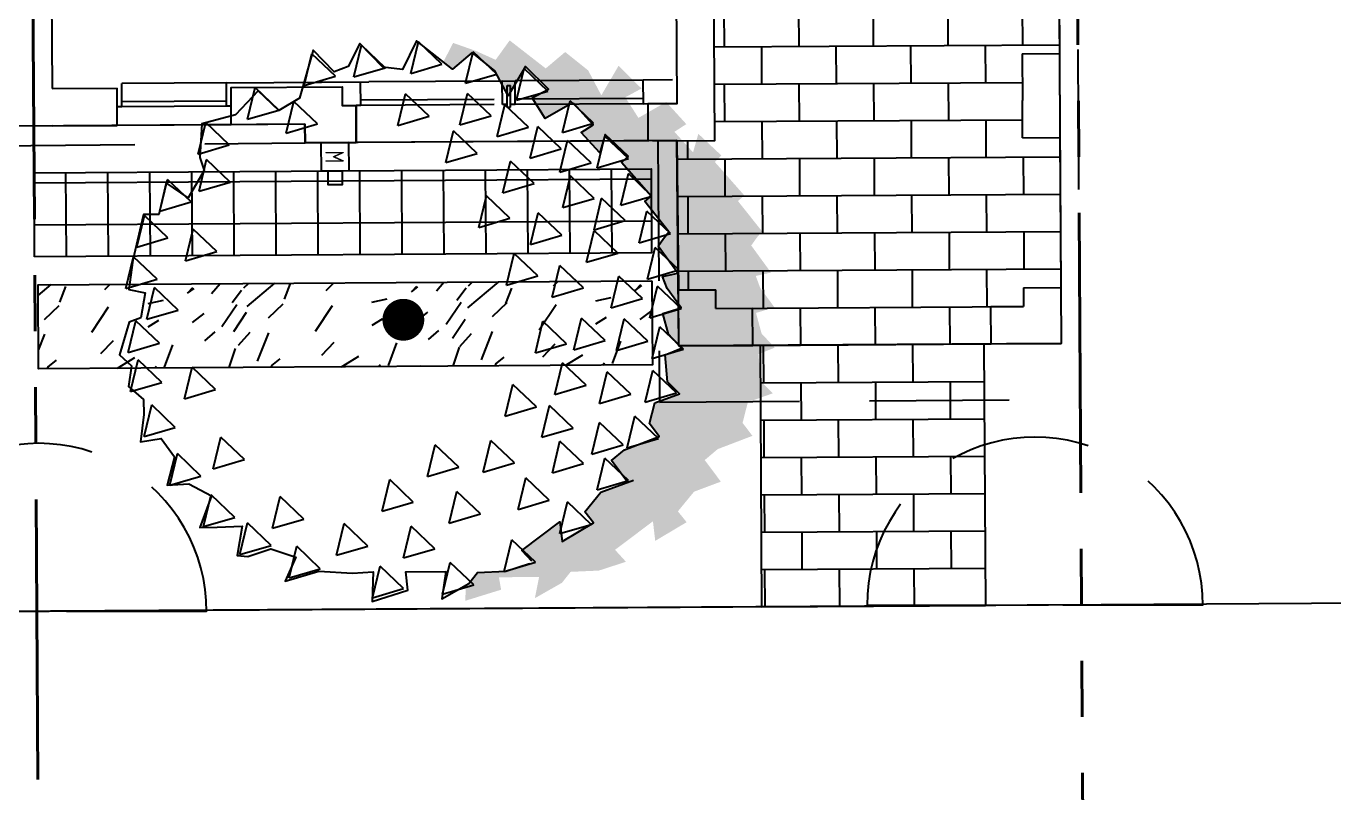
# Model space of a CAD drawing. Header units: feet. Extents: x 919634 to 928945, y 707022 to 708026.
# Drawn here: x 920542.52 to 920565.88, y 707103.99 to 707117.67 of the extents above; entities that cross this region are included whole.
import ezdxf
from ezdxf.enums import TextEntityAlignment as Align

# ---------------------------------------------------------------- set-up
doc = ezdxf.new("R2010")
doc.units = ezdxf.units.FT
doc.header["$LTSCALE"] = 20
doc.header["$MEASUREMENT"] = 0
for name, pattern in [('HIDDEN2', [0.1875, 0.125, -0.0625]), ('Site Plan$0$HIDDEN2', [0.1875, 0.125, -0.0625]), ('Site Plan$0$PHANTOM2', [1.25, 0.625, -0.125, 0.125, -0.125, 0.125, -0.125])]:
    doc.linetypes.add(name, pattern=pattern)
for name, color, linetype in [('-u-site-utility clear zone', 252, 'HIDDEN2'), ('-u-site-xref', 7, 'Continuous'), ('LP-ANNO-LABL-SHRB', 2, 'Continuous'), ('Site Plan$0$-u-site-bldg_interior', 252, 'Continuous'), ('Site Plan$0$A-SILL', 4, 'Continuous'), ('Site Plan$0$E-PLAN', 252, 'Continuous'), ('Site Plan$0$SP-BLDG-ROOF ABOVE', 4, 'Site Plan$0$HIDDEN2'), ('Site Plan$0$SP-LOT PAVERS', 254, 'Continuous'), ('x-Villa5-LP Block$0$L-002', 253, 'Continuous'), ('x-Villa5-LP Block$0$LK-TREE-013M', 253, 'Continuous'), ('x-Villa5-LP Block$0$LK-TREE-050M', 253, 'Continuous'), ('x-Villa5-LP Block$0$LK-TREE-TRNK', 253, 'Continuous'), ('x-Villa5-LP Block$0$LP-PATT-SHAR', 253, 'Continuous'), ('x-Villa5-LP Block$0$LP-SHAR-BRDR-CONT', 253, 'Continuous'), ('x-Villa5-LP Block$0$LP-TREE', 253, 'Continuous')]:
    doc.layers.add(name, color=color, linetype=linetype)
for name, color, linetype, lineweight in [('Site Plan$0$SP-LOT LINES', 252, 'Site Plan$0$PHANTOM2', 40), ('Site Plan$0$SP-SIDEWALK', 2, 'Continuous', 25), ('SP-BUILDING-FOOTPRINT', 1, 'Continuous', 25)]:
    doc.layers.add(name, color=color, linetype=linetype, lineweight=lineweight)
doc.layers.add('x-Villa5-LP Block$0$-u-site-no_plot', color=253, linetype='Continuous', plot=False)
doc.layers.add('x-Villa5-LP Block$0$LK-TREE-SHAD', color=253, linetype='Continuous', plot=False)
doc.layers.get('-u-site-xref').off()
doc.styles.add('Site Plan$0$ARCHSTYL', font='archstyl.shx', dxfattribs={"width": 0.8})

# ---------------------------------------------------------------- blocks, each defined once
blk = doc.blocks.new('Site Plan')
at = {"layer": 'Site Plan$0$SP-LOT PAVERS'}
h = blk.add_hatch(dxfattribs=at)
h.set_pattern_fill('AR-B816', color=256, scale=0.08333333333333331, angle=0.3591501261498651)
h.set_pattern_definition([(0.3591501261498002, (920467.72305513, 707106.755093022), (-0.004178874107166311, 0.6666535692964085), []), (90.35915012614986, (920467.72305513, 707106.755093022), (-0.6708324434035743, 0.6624746951892417), [0.6666666666666665, -0.6666666666666665])])
h.paths.add_polyline_path([(920559.628697705, 707111.9979845404), (920559.7580966991, 707111.9987956695), (920559.7539178256, 707112.6654492388), (920560.3399562684, 707112.6691227825), (920560.337866831, 707113.002449567), (920561.0040482247, 707113.0066254813), (920560.9872633348, 707115.6843100525), (920560.3210819414, 707115.6801341383), (920560.3116795337, 707117.1801046695), (920560.9783347057, 707117.1842835537), (920560.9601180829, 707119.9231196031), (920560.2945113544, 707119.9189471197), (920560.290332464, 707120.585600759), (920554.7904431714, 707120.5511250885), (920554.8212624687, 707115.6345389263), (920554.1430865519, 707115.6302878251), (920554.1713240878, 707112.9637949989), (920554.8379776569, 707112.9679738729), (920554.8400670938, 707112.6346470885), (920555.4951983157, 707112.6387537356), (920555.4993771899, 707111.9721001661), (920555.6287761846, 707111.9729112951), (920555.6569618727, 707107.30630094), (920559.656883393, 707107.3313741853)])
at = {"layer": 'Site Plan$0$-u-site-bldg_interior'}
for p, q in [((920542.7123557074, 707159.5595156024, 0.01051764219661232), (920542.9818930812, 707116.5603614054, 0.01051764219661232)), ((920560.3116794743, 707117.1801046692, 0.01051764219661232), (920560.9783330437, 707117.1842835433, 0.01051764219661232)), ((920560.3116794747, 707117.1801046692, 0.01051764219661232), (920560.3169030667, 707116.3467877074, 0.01051764219661232)), ((920560.9783330437, 707117.1842835433, 0.01051764219661232), (920560.9877355108, 707115.6843130124, 0.01051764219661232)), ((920546.0938183236, 707116.6632033285, 0.01051764219661232), (920544.2231160767, 707116.6514769543, 0.01051764219661232)), ((920544.2257531785, 707116.2307815691, 0.01051764219661232), (920544.2231160772, 707116.651476877, 0.01051764219661232)), ((920546.0938183236, 707116.6632033285, 0.01051764219661232), (920548.6417745592, 707116.6791750249, 0.01051764219661232)), ((920546.0964554253, 707116.2425079431, 0.01051764219661232), (920546.0938183236, 707116.6632033318, 0.01051764219661232)), ((920548.4946209319, 707116.2575406642, 0.01051764219661232), (920548.4919838302, 707116.6782360496, 0.01051764219661232)), ((920551.0243931683, 707116.6941102908, 0.01051764219661232), (920548.6417745593, 707116.679175003, 0.01051764219661232)), ((920551.0243931683, 707116.6941102908, 0.01051764219661232), (920551.2511374176, 707116.6955316226, 0.01051764219661232)), ((920551.0270302698, 707116.2734149059, 0.01051764219661232), (920551.0243931683, 707116.6941102908, 0.01051764219661232)), ((920553.5431478777, 707116.7098989396, 0.01051764219661232), (920551.2511374176, 707116.6955316226, 0.01051764219661232)), ((920551.253774519, 707116.2748362372, 0.01051764219661232), (920551.2511374176, 707116.6955316226, 0.01051764219661232)), ((920554.0644864255, 707116.7131668406, 0.01051764219661232), (920553.5431478777, 707116.7098989396, 0.01051764219661232)), ((920553.5457849794, 707116.2892035543, 0.01051764219661232), (920553.5431478777, 707116.7098989396, 0.01051764219661232)), ((920542.9818930812, 707116.5603614054, 0.01051764219661232), (920544.1403067404, 707116.5676228188, 0.01051764219661232)), ((920544.1444856138, 707115.9009693388, 0.01051764219661232), (920544.1403067404, 707116.5676228188, 0.01051764219661232)), ((920551.1082472234, 707116.6113009545, 0.01051764219661232), (920551.1683280809, 707116.6116775674, 0.01051764219661232)), ((920551.1106645062, 707116.2256731897, 0.01051764219661232), (920551.1082472234, 707116.6113009545, 0.01051764219661232)), ((920551.1707453631, 707116.226049802, 0.01051764219661232), (920551.1683280809, 707116.6116775674, 0.01051764219661232)), ((920544.2257531785, 707116.2307815691, 0.01051764219661232), (920544.1424214819, 707116.2302592098, 0.01051764219661232)), ((920546.0958751134, 707116.3350847748, 0.01051764219661232), (920544.2251728665, 707116.3233584007, 0.01051764219661232)), ((920546.0964554253, 707116.2425079431, 0.01051764219661232), (920544.2257531785, 707116.2307815691, 0.01051764219661232)), ((920546.1797871214, 707116.2430303023, 0.01051764219661232), (920546.0964554253, 707116.2425079431, 0.01051764219661232)), ((920548.4946209319, 707116.2575406642, 0.01051764219661232), (920548.4112892352, 707116.2570183047, 0.01051764219661232)), ((920548.4154429121, 707115.5943844672, 0.01051764219661232), (920548.4112892352, 707116.2570183047, 0.01051764219661232)), ((920550.8766592285, 707116.3650527842, 0.01051764219661232), (920548.4940406198, 707116.350117496, 0.01051764219661232)), ((920550.8772395402, 707116.2724759525, 0.01051764219661232), (920548.4946209319, 707116.2575406642, 0.01051764219661232)), ((920551.1103619656, 707116.273937265, 0.01051764219661232), (920551.0270302698, 707116.2734149059, 0.01051764219661232)), ((920551.1106645062, 707116.2256731897, 0.01051764219661232), (920551.1707453631, 707116.226049802, 0.01051764219661232)), ((920551.253774519, 707116.2748362372, 0.01051764219661232), (920551.1704428231, 707116.2743138779, 0.01051764219661232)), ((920553.5452046673, 707116.381780386, 0.01051764219661232), (920551.2531942072, 707116.367413069, 0.01051764219661232)), ((920553.5457849794, 707116.2892035543, 0.01051764219661232), (920551.253774519, 707116.2748362372, 0.01051764219661232)), ((920553.5457849794, 707116.2892035543, 0.01051764219661232), (920553.6291166749, 707116.2897259135, 0.01051764219661232)), ((920560.3210819412, 707115.6801341383, 0.01051764219661232), (920560.3169030667, 707116.3467877074, 0.01051764219661232)), ((920542.9860719556, 707115.893707825, 0.01051764219661232), (920542.3194183862, 707115.8895289508, 0.01051764219661232)), ((920542.9860719556, 707115.893707825, 0.01051764219661232), (920544.1444856138, 707115.9009693388, 0.01051764219661232)), ((920546.1818512531, 707115.9137404013, 0.01051764219661232), (920544.144485614, 707115.9009693296, 0.01051764219661232)), ((920560.3210819412, 707115.6801341383, 0.01051764219661232), (920560.9877355108, 707115.6843130124, 0.01051764219661232)), ((920553.6447926991, 707115.6271643025, 0.01051764219661232), (920548.4154429121, 707115.5943844672, 0.01051764219661232)), ((920554.1713240877, 707112.9637949992, 0.01051764219661232), (920554.8379776565, 707112.9679738729, 0.01051764219661232)), ((920554.1775923988, 707111.963814645, 0.01051764219661232), (920554.1713240877, 707112.9637949992, 0.01051764219661232)), ((920554.8400670935, 707112.6346470886, 0.01051764219661232), (920554.8379776565, 707112.9679738729, 0.01051764219661232)), ((920560.3378668306, 707113.002449567, 0.01051764219661232), (920561.0045204003, 707113.006628441, 0.01051764219661232)), ((920560.337866831, 707113.002449567, 0.01051764219661232), (920560.3399562682, 707112.6691227825, 0.01051764219661232)), ((920561.0045204003, 707113.006628441, 0.01051764219661232), (920561.0107887116, 707112.0066480872, 0.01051764219661232)), ((920559.7539178254, 707112.6654492391, 0.01051764219661232), (920560.3399562682, 707112.6691227825, 0.01051764219661232)), ((920559.758096699, 707111.9987956695, 0.01051764219661232), (920559.7539178251, 707112.6654492388, 0.01051764219661232)), ((920554.8400670935, 707112.6346470886, 0.01051764219661232), (920555.4951983156, 707112.6387537356, 0.01051764219661232)), ((920555.4993771897, 707111.9721001661, 0.01051764219661232), (920555.4951983156, 707112.6387537356, 0.01051764219661232)), ((920554.1775923988, 707111.963814645, 0.01051764219661232), (920555.4993771897, 707111.9721001661, 0.01051764219661232)), ((920559.758096699, 707111.9987956695, 0.01051764219661232), (920561.0107887116, 707112.0066480872, 0.01051764219661232))]:
    blk.add_line(p, q, dxfattribs=at)
at = {"layer": 'Site Plan$0$-u-site-bldg_interior', "elevation": 0.01051764219661232}
for points in [[(920554.1430865518, 707115.6302878251), (920553.6332703523, 707115.6270920758), (920553.6291166749, 707116.2897259135), (920554.1504552233, 707116.29299389), (920554.1196107286, 707121.2135997617)], [(920553.7123561533, 707115.6275878199), (920554.8212624688, 707115.6345389264), (920554.7904431712, 707120.5511250885)], [(920547.4975040972, 707115.9219874768), (920547.4995936145, 707115.588643526), (920548.4154429121, 707115.5943844672)]]:
    blk.add_lwpolyline(points, dxfattribs=at)
blk.add_lwpolyline([(920548.4154429121, 707115.5943844672), (920547.4995950018, 707115.5886435348), (920547.4975054833, 707115.921987485), (920546.1818512531, 707115.9137404013), (920546.1776723791, 707116.5803939705), (920548.1599788477, 707116.5928199145), (920548.1620935621, 707116.2554562383), (920548.4112892352, 707116.2570183047)], close=True, dxfattribs=at)
at = {"layer": 'Site Plan$0$A-SILL'}
for p, q in [((920560.9611664508, 707119.9231261748, 0.01051764219661232), (920560.9783347053, 707117.1842835537, 0.01051764219661232)), ((920560.9877355108, 707115.6843130124, 0.01051764219661232), (920561.0045204003, 707113.006628441, 0.01051764219661232)), ((920554.1430865518, 707115.6302878251, 0.01051764219661232), (920554.1713240877, 707112.9637949992, 0.01051764219661232)), ((920555.4993771897, 707111.9721001661, 0.01051764219661232), (920559.758096699, 707111.9987956695, 0.01051764219661232))]:
    blk.add_line(p, q, dxfattribs=at)
at = {"layer": 'Site Plan$0$E-PLAN'}
for p, q in [((920548.2824087164, 707115.5935505511, 0.01051764219661232), (920547.7824185394, 707115.5904163956, 0.01051764219661232)), ((920547.7824185394, 707115.5904163956, 0.01051764219661232), (920547.7855526949, 707115.0904262189, 0.01051764219661232)), ((920548.2855428717, 707115.0935603746, 0.01051764219661232), (920548.2824087164, 707115.5935505511, 0.01051764219661232)), ((920547.7855526949, 707115.0904262189, 0.01051764219661232), (920548.2855428717, 707115.0935603746, 0.01051764219661232))]:
    blk.add_line(p, q, dxfattribs=at)
at = {"layer": 'Site Plan$0$E-PLAN', "elevation": 0.01051764219661232}
blk.add_lwpolyline([(920548.1605453277, 707115.0927768357), (920548.1621124055, 707114.8427817469), (920547.912117317, 707114.8412146689), (920547.9105502393, 707115.0912097578)], dxfattribs=at)
at = {"layer": 'Site Plan$0$SP-BLDG-ROOF ABOVE'}
for p, q in [((920561.3503847632, 707111.0087571762, 0.01051764219661232), (920561.294492529, 707119.9252156073, 0.01051764219661232)), ((920541.9593665246, 707115.5356842619, 0.01051764219661232), (920547.4995950018, 707115.5886435348, 0.01051764219661232)), ((920553.8031551124, 707115.6281686326, 0.01051764219661232), (920553.8324069956, 707110.9616312265, 0.01051764219661232)), ((920553.8324069956, 707110.9616312265, 0.01051764219661232), (920561.3503847632, 707111.0087571762, 0.01051764219661232))]:
    blk.add_line(p, q, dxfattribs=at)
at = {"layer": 'Site Plan$0$SP-LOT LINES', "ltscale": 0.4}
for p, q in [((920560.9533894068, 707174.3408175596, 0.01051764219660962), (920561.5175374111, 707084.3425857045, 0.01051764219660962)), ((920542.8512336086, 707084.2255772054, 0.01051827770671735), (920542.2870856039, 707174.2238090605, 0.01051827770671735))]:
    blk.add_line(p, q, dxfattribs=at)
at = {"layer": 'Site Plan$0$SP-SIDEWALK'}
for p, q in [((920555.6287734235, 707111.9733684117, 0.01051764219661232), (920555.6569309756, 707107.3114164335, 0.01051764219661232)), ((920559.6287004657, 707111.9975274239, 0.01051764219661232), (920559.6568580174, 707107.3355754464, 0.01051764219661232)), ((920589.1757306372, 707107.5138383865), (920245.0427464002, 707105.3566633796)), ((920561.3733693515, 707107.3421338649, 0.01051764219661232), (920466.0419049544, 707106.7445548424, 0.01051764219661232))]:
    blk.add_line(p, q, dxfattribs=at)
at = {"layer": 'Site Plan$0$E-PLAN', "style": 'Site Plan$0$ARCHSTYL', "width": 0.8}
blk.add_text('M', height=0.3333333333333331, rotation=270.3591500469424, dxfattribs=at).set_placement((920548.0272937879, 707115.3409516864, 0.01051764219661232), align=Align.MIDDLE)
blk = doc.blocks.new('x-Villa5-LP Block$0$TREE-EVGR-001')
at = {"layer": 'x-Villa5-LP Block$0$LK-TREE-SHAD'}
blk.add_hatch(color=256, dxfattribs=at).paths.add_polyline_path([(0.1089706438699523, -0.4757895270687129), (0.1079324849648344, -0.5039278319806328), (0.1722425849569049, -0.4844509835266706), (0.1683450062939187, -0.4621619195394686), (0.2404502679496829, -0.4621619195394686), (0.2326551019482395, -0.5000324628521611), (0.2813748786129224, -0.4727648733296661), (0.29696520194031, -0.4532880220641289), (0.3476337679364576, -0.4513403360940913), (0.396264019304823, -0.4358758569983934), (0.3768656295975177, -0.4143343223446152), (0.4450733125903241, -0.3636945124281112), (0.4489708955910316, -0.3987528430191389), (0.5054858295816587, -0.3656421955865525), (0.4898955019165214, -0.3461653471325974), (0.5191273679153312, -0.3111070165415697), (0.5672549638759108, -0.2934702439136743), (0.5386152742434547, -0.2546241515265422), (0.5620007679100354, -0.2351473002610049), (0.624362074232863, -0.2117750798669817), (0.6068229572362327, -0.1884028594729728), (0.6165669125691693, -0.1513968457234967), (0.6613891018953666, -0.1358153635864312), (0.6399524018980287, -0.1143908291624314), (0.6360548188972928, -0.06569870240437581), (0.6652866848961025, -0.0540125922073571), (0.6419011912295218, -0.02869268865489971), (0.6321572402343065, 0.008313327906165568), (0.6652866848961025, 0.01805175213314669), (0.6399524018980287, 0.05311008272417439), (0.6321572402343065, 0.07453461714816001), (0.6594403125638735, 0.08037767224666226), (0.624362074232863, 0.1290697990047249), (0.6341060295657996, 0.1427035923601849), (0.6438499848987362, 0.1543897025571965), (0.600976584904032, 0.2089248844137614), (0.6126693295684618, 0.2186633086407426), (0.5600519742407926, 0.2790415455958168), (0.5717447189052223, 0.2907276557928284), (0.5308201125797325, 0.329681355512335), (0.5210761572468243, 0.2965707108913307), (0.4879467125850283, 0.3335767246408068), (0.5093834125823946, 0.3472105208078489), (0.4734964548200651, 0.3870622876876126), (0.4236366125929578, 0.3588966310048534), (0.4002511232641268, 0.3959026447543295), (0.4294829849251585, 0.4114841268913949), (0.3885583742619474, 0.4523855097693499), (0.3573777232693942, 0.3997980166943904), (0.3339922296028135, 0.4445947715123992), (0.2930676232773237, 0.4777054161333965), (0.2579893849463133, 0.448490140640871), (0.1936792849542428, 0.4991299505573892), (0.1683450062939187, 0.4644221308886216), (0.1332667679629083, 0.4805573219530999), (0.09234215729966877, 0.4952345814289103), (0.07460491585158024, 0.4613917906249796), (0.0909893849463117, 0.448490140640871), (0.1260676232773221, 0.4777054161333965), (0.1669922296028119, 0.4445947715123992), (0.1903777232693926, 0.3997980166943904), (0.2215583742619458, 0.4523855097693499), (0.2624829849251853, 0.4114841268913949), (0.2332511232641252, 0.3959026447543295), (0.2566366125929562, 0.3588966310048534), (0.3064964548200635, 0.3870622876876126), (0.342383412582393, 0.3472105208078489), (0.3209467125850267, 0.3335767246408068), (0.3540761572468227, 0.2965707108913307), (0.3638201125797593, 0.329681355512335), (0.4047447189052207, 0.2907276557928284), (0.3930519742408194, 0.2790415455958168), (0.4456693295684602, 0.2186633086407426), (0.4339765849040305, 0.2089248844137614), (0.4768499848987346, 0.1543897025571965), (0.4671060295657981, 0.1427035923601849), (0.4573620742328615, 0.1290697990047249), (0.4924403125638719, 0.08037767224666226), (0.4651572402343049, 0.07453461714816001), (0.4729524018980271, 0.05311008272417439), (0.498286684896101, 0.01805175213314669), (0.4651572402343049, 0.008313327906165568), (0.4749011912295202, -0.02869268865489971), (0.498286684896101, -0.0540125922073571), (0.4690548188972912, -0.06569870240437581), (0.4729524018980271, -0.1143908291624314), (0.494389101895365, -0.1358153635864312), (0.4495669125691677, -0.1513968457234967), (0.4398229572362311, -0.1884028594729728), (0.4573620742328615, -0.2117750798669817), (0.3950007679100338, -0.2351473002610049), (0.3716152742434531, -0.2546241515265422), (0.4002549638759092, -0.2934702439136743), (0.3521273679153296, -0.3111070165415697), (0.3228955019165198, -0.3461653471325974), (0.3384858295816571, -0.3656421955865525), (0.2819708955910301, -0.3987528430191389), (0.2780733125903225, -0.3636945124281112), (0.2098656295975161, -0.4143343223446152), (0.2292640193048214, -0.4358758569983934), (0.1806337679364844, -0.4513403360940913), (0.1299652019403084, -0.4532880220641289), (0.1143748786128924, -0.4727648733296661)])
at = {"layer": 'x-Villa5-LP Block$0$LK-TREE-013M'}
for p, q in [((0.01608767338453276, 0.4409001615718182), (0.03011885881846865, 0.4975208610826485)), ((0.07213823025793431, 0.4570591482962385), (0.03011885881846865, 0.4975208610826485)), ((-0.1749471218505789, 0.4208986820327283), (-0.160915936416643, 0.4775193815435586)), ((-0.1188965649771774, 0.4370576687571415), (-0.160915936416643, 0.4775193815435586)), ((-0.08579755074086393, 0.4354452148689205), (-0.07176636530692804, 0.4920659143797508)), ((-0.02974699386746238, 0.4516042015933337), (-0.07176636530692804, 0.4920659143797508)), ((0.1143341395054449, 0.4227169976003609), (0.1283653249393808, 0.4793376971111911)), ((0.1703846963788465, 0.4388759843247811), (0.1283653249393808, 0.4793376971111911)), ((-0.08579755074086393, 0.4354452148689205), (-0.02974699386746238, 0.4516042015933337)), ((0.01608767338453276, 0.4409001615718182), (0.07213823025793431, 0.4570591482962385)), ((0.205303089617388, 0.3918056246554613), (0.2193342750513523, 0.4484263241662916)), ((0.2613536464907895, 0.4079646113798816), (0.2193342750513523, 0.4484263241662916)), ((-0.1749471218505789, 0.4208986820327283), (-0.1188965649771774, 0.4370576687571415)), ((0.1143341395054449, 0.4227169976003609), (0.1703846963788465, 0.4388759843247811)), ((-0.2768323459759756, 0.3608942434154443), (-0.2628011605420113, 0.4175149429262746)), ((-0.2207817891025741, 0.3770532301398575), (-0.2628011605420113, 0.4175149429262746)), ((-0.007564253644574137, 0.3481660261468846), (0.006466931789361752, 0.4047867256577149)), ((0.04848630322882741, 0.3643250128713049), (0.006466931789361752, 0.4047867256577149)), ((0.1034178654920197, 0.3481660261468846), (0.1174490509259556, 0.4047867256577149)), ((0.1594684223653928, 0.3643250128713049), (0.1174490509259556, 0.4047867256577149)), ((0.205303089617388, 0.3918056246554613), (0.2613536464907895, 0.4079646113798816)), ((-0.2768323459759756, 0.3608942434154443), (-0.2207817891025741, 0.3770532301398575)), ((-0.207695943890883, 0.3354378171734425), (-0.1936647584569471, 0.3920585166842798)), ((-0.1516453870174814, 0.3515968038978627), (-0.1936647584569471, 0.3920585166842798)), ((0.1701956033239185, 0.3271660389251565), (0.1842267887578544, 0.3837867384359868)), ((0.22624616019732, 0.3433250256495768), (0.1842267887578544, 0.3837867384359868)), ((0.2871751447181623, 0.3336195016058099), (0.3012063301520982, 0.3902402011166473)), ((0.3432257015915638, 0.3497784883302302), (0.3012063301520982, 0.3902402011166473)), ((-0.3659819170856906, 0.2990714892305277), (-0.3519507316517547, 0.355692188741358)), ((-0.3099313602122891, 0.3152304759549409), (-0.3519507316517547, 0.355692188741358)), ((-0.207695943890883, 0.3354378171734425), (-0.1516453870174814, 0.3515968038978627)), ((-0.007564253644574137, 0.3481660261468846), (0.04848630322882741, 0.3643250128713049)), ((0.1034178654920197, 0.3481660261468846), (0.1594684223653928, 0.3643250128713049)), ((0.07794655946065632, 0.2808883252590633), (0.0919777448945922, 0.3375090247699006)), ((0.1339971163340579, 0.2970473119834764), (0.0919777448945922, 0.3375090247699006)), ((0.1701956033239185, 0.3271660389251565), (0.22624616019732, 0.3433250256495768)), ((0.2289550166464949, 0.2881615875296006), (0.2429862020804592, 0.3447822870404309)), ((0.2850055735198964, 0.3043205742540209), (0.2429862020804592, 0.3447822870404309)), ((0.2871751447181623, 0.3336195016058099), (0.3432257015915638, 0.3497784883302302)), ((-0.3659819170856906, 0.2990714892305277), (-0.3099313602122891, 0.3152304759549409)), ((0.2823669751465161, 0.262489606945266), (0.2963981605804804, 0.3191103064560963)), ((0.3384175320199176, 0.2786485936696792), (0.2963981605804804, 0.3191103064560963)), ((0.3490340307942859, 0.2699784235581433), (0.3630652162282217, 0.3265991230689735)), ((0.4050845876676874, 0.2861374102825565), (0.3630652162282217, 0.3265991230689735)), ((-0.3647756345556559, 0.2323072228889984), (-0.35074444912172, 0.2889279223998358)), ((-0.3087250776822543, 0.2484662096134116), (-0.35074444912172, 0.2889279223998358)), ((0.07794655946065632, 0.2808883252590633), (0.1339971163340579, 0.2970473119834764)), ((0.179831783586053, 0.2263388333446841), (0.1938629690199889, 0.2829595328555143)), ((0.2358823404594546, 0.2424978200691044), (0.1938629690199889, 0.2829595328555143)), ((0.2289550166464949, 0.2881615875296006), (0.2850055735198964, 0.3043205742540209)), ((0.3490340307942859, 0.2699784235581433), (0.4050845876676874, 0.2861374102825565)), ((0.2823669751465161, 0.262489606945266), (0.3384175320199176, 0.2786485936696792)), ((0.3908797478457871, 0.2027007226703148), (0.4049109332797229, 0.2593214221811593)), ((0.4469303047191886, 0.2188597093947351), (0.4049109332797229, 0.2593214221811593)), ((-0.4351183191707548, 0.1972457676722996), (-0.4210871337368189, 0.2538664671831299)), ((-0.3790677622973817, 0.2134047543967128), (-0.4210871337368189, 0.2538664671831299)), ((-0.3647756345556559, 0.2323072228889984), (-0.3087250776822543, 0.2484662096134116)), ((0.179831783586053, 0.2263388333446841), (0.2358823404594546, 0.2424978200691044)), ((0.2871751447181623, 0.1990640832399322), (0.3012063301520982, 0.2556847827507625)), ((0.3432257015915638, 0.2152230699643525), (0.3012063301520982, 0.2556847827507625)), ((-0.4351183191707548, 0.1972457676722996), (-0.3790677622973817, 0.2134047543967128)), ((0.1361666875323237, 0.1645160791597675), (0.1501978729662596, 0.2211367786705978)), ((0.1922172444057253, 0.1806750658841807), (0.1501978729662596, 0.2211367786705978)), ((0.2871751447181623, 0.1990640832399322), (0.3432257015915638, 0.2152230699643525)), ((0.3427669659111814, 0.1590072464141628), (0.3567981513451173, 0.2156279459250001)), ((0.3988175227845829, 0.175166233138583), (0.3567981513451173, 0.2156279459250001)), ((0.3908797478457871, 0.2027007226703148), (0.4469303047191886, 0.2188597093947351)), ((-0.4769470063782535, 0.133136656281394), (-0.4629158209443176, 0.1897573557922243)), ((-0.4208964495048519, 0.1492956430058143), (-0.4629158209443176, 0.1897573557922243)), ((0.2289550166464949, 0.1336046979197505), (0.2429862020804592, 0.1902253974305808)), ((0.2850055735198964, 0.1497636846441637), (0.2429862020804592, 0.1902253974305808)), ((0.4236285698860911, 0.1354230134873831), (0.437659755320027, 0.1920437129982133)), ((0.4796791267594926, 0.1515820002117962), (0.437659755320027, 0.1920437129982133)), ((-0.3896338441147975, 0.1081482716777487), (-0.3756026586808616, 0.1647689711885789)), ((-0.333583287241396, 0.1243072584021689), (-0.3756026586808616, 0.1647689711885789)), ((0.1361666875323237, 0.1645160791597675), (0.1922172444057253, 0.1806750658841807)), ((0.3427669659111814, 0.1590072464141628), (0.3988175227845829, 0.175166233138583)), ((-0.4769470063782535, 0.133136656281394), (-0.4208964495048519, 0.1492956430058143)), ((0.2289550166464949, 0.1336046979197505), (0.2850055735198964, 0.1497636846441637)), ((0.3290208617696635, 0.1008750011120867), (0.3430520472035994, 0.1574957006229312)), ((0.385071418643065, 0.117033987836507), (0.3430520472035994, 0.1574957006229312)), ((0.4236285698860911, 0.1354230134873831), (0.4796791267594926, 0.1515820002117962)), ((-0.3896338441147975, 0.1081482716777487), (-0.333583287241396, 0.1243072584021689)), ((0.1852899205927656, 0.06087204203390684), (0.1993211060267015, 0.1174927415447371)), ((0.2413404774661672, 0.07703102875832002), (0.1993211060267015, 0.1174927415447371)), ((0.4381836019040009, 0.06996362816719426), (0.4522147873379367, 0.1265843276780316)), ((0.4942341587774024, 0.08612261489160744), (0.4522147873379367, 0.1265843276780316)), ((-0.4969772052469068, 0.05905372646627427), (-0.4829460198129709, 0.1156744259771045)), ((-0.4409266483735053, 0.07521271319068745), (-0.4829460198129709, 0.1156744259771045)), ((0.2671619756935399, 0.03905224692717013), (0.2811931611274758, 0.0956729464380146)), ((0.3232125325669415, 0.05521123365159042), (0.2811931611274758, 0.0956729464380146)), ((0.3290208617696635, 0.1008750011120867), (0.385071418643065, 0.117033987836507)), ((-0.4969772052469068, 0.05905372646627427), (-0.4409266483735053, 0.07521271319068745)), ((0.1852899205927656, 0.06087204203390684), (0.2413404774661672, 0.07703102875832002)), ((0.3726859578233928, 0.0190507673880802), (0.3867171432573286, 0.07567146689891047)), ((0.4287365146967943, 0.03520975411250049), (0.3867171432573286, 0.07567146689891047)), ((0.4381836019040009, 0.06996362816719426), (0.4942341587774024, 0.08612261489160744)), ((-0.4596898562604395, 0.003783748969567569), (-0.4456586708265036, 0.06040444848039783)), ((-0.4036392993870379, 0.01994273569398075), (-0.4456586708265036, 0.06040444848039783)), ((0.2671619756935399, 0.03905224692717013), (0.3232125325669415, 0.05521123365159042)), ((0.4418223599084854, 0.0008676034166228419), (0.4558535453424213, 0.05748830292745311)), ((0.4978729167818869, 0.01702659014103602), (0.4558535453424213, 0.05748830292745311)), ((0.3726859578233928, 0.0190507673880802), (0.4287365146967943, 0.03520975411250049)), ((-0.4933384472424223, -0.05550020406539602), (-0.4793072618084864, 0.001120495445434244)), ((-0.4372878903690207, -0.03934121734097573), (-0.4793072618084864, 0.001120495445434244)), ((-0.4596898562604395, 0.003783748969567569), (-0.4036392993870379, 0.01994273569398075)), ((0.3053689347405566, -0.05550020406539602), (0.3194001201744925, 0.001120495445434244)), ((0.3614194916139581, -0.03934121734097573), (0.3194001201744925, 0.001120495445434244)), ((0.4418223599084854, 0.0008676034166228419), (0.4978729167818869, 0.01702659014103602)), ((0.236232532655464, -0.06095515076829372), (0.2502637180893998, -0.004334451257463456)), ((0.2922830895288655, -0.04479616404388054), (0.2502637180893998, -0.004334451257463456)), ((0.3817828528345899, -0.05731851963302859), (0.3958140382685258, -0.0006978201221983227)), ((0.4378334097079914, -0.0411595329086083), (0.3958140382685258, -0.0006978201221983227)), ((0.4454611179129699, -0.07186505246922081), (0.4594923033469058, -0.01524435295839055)), ((0.5015116747863715, -0.05570606574480053), (0.4594923033469058, -0.01524435295839055)), ((-0.4933384472424223, -0.05550020406539602), (-0.4372878903690207, -0.03934121734097573)), ((0.236232532655464, -0.06095515076829372), (0.2922830895288655, -0.04479616404388054)), ((0.3053689347405566, -0.05550020406539602), (0.3614194916139581, -0.03934121734097573)), ((0.3817828528345899, -0.05731851963302859), (0.4378334097079914, -0.0411595329086083)), ((-0.4898898862905128, -0.1255692016943044), (-0.4758587008565769, -0.06894850218347415)), ((-0.4338393294171112, -0.1094102149698841), (-0.4758587008565769, -0.06894850218347415)), ((0.4454611179129699, -0.07186505246922081), (0.5015116747863715, -0.05570606574480053)), ((-0.3932726021192536, -0.1391427616521668), (-0.3792414166853462, -0.0825220621413294)), ((-0.3372220452458805, -0.1229837749277465), (-0.3792414166853462, -0.0825220621413294)), ((0.2708007336979961, -0.1355061222217699), (0.2848319191319604, -0.07888542271093968)), ((0.3268512905713976, -0.1193471354973568), (0.2848319191319604, -0.07888542271093968)), ((0.4327254648972882, -0.1500526550579622), (0.4467566503312241, -0.0934319555471319)), ((0.4887760217706898, -0.133893668333549), (0.4467566503312241, -0.0934319555471319)), ((-0.4898898862905128, -0.1255692016943044), (-0.4338393294171112, -0.1094102149698841)), ((0.1816511625882811, -0.1736907657323314), (0.1956823480222454, -0.1170700662214941)), ((0.2377017194616826, -0.1575317790079112), (0.1956823480222454, -0.1170700662214941)), ((0.3508534097965423, -0.1518709706255947), (0.3648845952304782, -0.09525027111476447)), ((0.4069039666699155, -0.1357119839011816), (0.3648845952304782, -0.09525027111476447)), ((-0.3932726021192536, -0.1391427616521668), (-0.3372220452458805, -0.1229837749277465)), ((0.2708007336979961, -0.1355061222217699), (0.3268512905713976, -0.1193471354973568)), ((0.3508534097965423, -0.1518709706255947), (0.4069039666699155, -0.1357119839011816)), ((0.4327254648972882, -0.1500526550579622), (0.4887760217706898, -0.133893668333549)), ((-0.4660477622088308, -0.206420462539981), (-0.4520165767748949, -0.1497997630291508)), ((-0.4099972053354293, -0.1902614758155607), (-0.4520165767748949, -0.1497997630291508)), ((0.1816511625882811, -0.1736907657323314), (0.2377017194616826, -0.1575317790079112)), ((0.2471488066688892, -0.2118754092428787), (0.2611799921028251, -0.1552547097320485)), ((0.3031993635422907, -0.1957164225184655), (0.2611799921028251, -0.1552547097320485)), ((0.3362983777786042, -0.2427867904829029), (0.3503295632125685, -0.1861660909720655)), ((0.3923489346520057, -0.2266278037584897), (0.3503295632125685, -0.1861660909720655)), ((0.3999766428569842, -0.2318768970771004), (0.4140078282909201, -0.1752561975662701)), ((0.4560271997303857, -0.2157179103526801), (0.4140078282909201, -0.1752561975662701)), ((-0.4660477622088308, -0.206420462539981), (-0.4099972053354293, -0.1902614758155607)), ((-0.3423299900565837, -0.2646065855896325), (-0.3282988046226194, -0.2079858860788022)), ((-0.2862794331831822, -0.2484475988652122), (-0.3282988046226194, -0.2079858860788022)), ((0.2471488066688892, -0.2118754092428787), (0.3031993635422907, -0.1957164225184655)), ((0.04155897941589615, -0.2809714339934573), (0.05559016484980361, -0.224350734482627)), ((0.09760953628926927, -0.264812447269037), (0.05559016484980361, -0.224350734482627)), ((0.1416248245390364, -0.273698171722927), (0.1556560099729722, -0.2170774722120825)), ((0.1976753814124379, -0.2575391849985067), (0.1556560099729722, -0.2170774722120825)), ((0.2653425966912835, -0.2755164872905596), (0.2793737821252193, -0.2188957877797222)), ((0.321393153564685, -0.2593575005661393), (0.2793737821252193, -0.2188957877797222)), ((0.3362983777786042, -0.2427867904829029), (0.3923489346520057, -0.2266278037584897)), ((0.3999766428569842, -0.2318768970771004), (0.4560271997303857, -0.2157179103526801)), ((-0.4205632871528451, -0.2936996512620169), (-0.4065321017189092, -0.2370789517511867)), ((-0.364512730279472, -0.2775406645375966), (-0.4065321017189092, -0.2370789517511867)), ((-0.3423299900565837, -0.2646065855896325), (-0.2862794331831822, -0.2484475988652122)), ((0.1416248245390364, -0.273698171722927), (0.1976753814124379, -0.2575391849985067)), ((0.3453952727898013, -0.3064278685305766), (0.3594264582237372, -0.2498071690197463)), ((0.4014458296632029, -0.2902688818061563), (0.3594264582237372, -0.2498071690197463)), ((-0.4205632871528451, -0.2936996512620169), (-0.364512730279472, -0.2775406645375966)), ((0.04155897941589615, -0.2809714339934573), (0.09760953628926927, -0.264812447269037)), ((0.2653425966912835, -0.2755164872905596), (0.321393153564685, -0.2593575005661393)), ((-0.04031307568487819, -0.3427941881783738), (-0.0262818902509423, -0.2861734886675436)), ((0.01573748118852336, -0.3266352014539535), (-0.0262818902509423, -0.2861734886675436)), ((0.2034837106151599, -0.3409758726107412), (0.2175148960490958, -0.284355173099911)), ((0.2595342674885615, -0.324816885886321), (0.2175148960490958, -0.284355173099911)), ((0.3453952727898013, -0.3064278685305766), (0.4014458296632029, -0.2902688818061563)), ((-0.360523780078978, -0.3682506227154931), (-0.3464925946450137, -0.3116299232046629)), ((-0.3044732232055765, -0.3520916359910728), (-0.3464925946450137, -0.3116299232046629)), ((-0.2368060079267025, -0.3718872538507583), (-0.2227748224927666, -0.315266554339928)), ((-0.1807554510533009, -0.3557282671263451), (-0.2227748224927666, -0.315266554339928)), ((-0.04031307568487819, -0.3427941881783738), (0.01573748118852336, -0.3266352014539535)), ((0.0797659384629128, -0.364613991580228), (0.09379712389684869, -0.3079932920693906)), ((0.1358164953362859, -0.3484550048558077), (0.09379712389684869, -0.3079932920693906)), ((0.2034837106151599, -0.3409758726107412), (0.2595342674885615, -0.324816885886321)), ((0.2780782497069652, -0.3846154711193179), (0.292109435140901, -0.3279947716084877)), ((0.3341288065803667, -0.3684564843948976), (0.292109435140901, -0.3279947716084877)), ((0.0797659384629128, -0.364613991580228), (0.1358164953362859, -0.3484550048558077)), ((-0.360523780078978, -0.3682506227154931), (-0.3044732232055765, -0.3520916359910728)), ((-0.2957471033798527, -0.4187691509456783), (-0.2817159179459168, -0.3621484514348481)), ((-0.2396965465064511, -0.4026101642212581), (-0.2817159179459168, -0.3621484514348481)), ((-0.2368060079267025, -0.3718872538507583), (-0.1807554510533009, -0.3557282671263451)), ((-0.1221851307856525, -0.4209817990622398), (-0.1081539453516882, -0.3643610995514024)), ((-0.06613457391225097, -0.4048228123378266), (-0.1081539453516882, -0.3643610995514024)), ((-0.002106116637861533, -0.4264367457651446), (0.01192506879607436, -0.3698160462543072)), ((0.05394444023554001, -0.4102777590407243), (0.01192506879607436, -0.3698160462543072)), ((0.2780782497069652, -0.3846154711193179), (0.3341288065803667, -0.3684564843948976)), ((0.1780124045838249, -0.4518931720071393), (0.1920435900177608, -0.3952724724963019)), ((0.2340629614571981, -0.4357341852827261), (0.1920435900177608, -0.3952724724963019)), ((-0.2957471033798527, -0.4187691509456783), (-0.2396965465064511, -0.4026101642212581)), ((-0.207695943890883, -0.4609847581404267), (-0.1936647584569471, -0.4043640586295965)), ((-0.1516453870174814, -0.4448257714160135), (-0.1936647584569471, -0.4043640586295965)), ((-0.1221851307856525, -0.4209817990622398), (-0.06613457391225097, -0.4048228123378266)), ((-0.002106116637861533, -0.4264367457651446), (0.05394444023554001, -0.4102777590407243)), ((-0.207695943890883, -0.4609847581404267), (-0.1516453870174814, -0.4448257714160135)), ((-0.05850686570727248, -0.4973510860833557), (-0.04447568027333659, -0.4407303865725112)), ((-0.002456308833870935, -0.4811920993589354), (-0.04447568027333659, -0.4407303865725112)), ((0.06703028544723111, -0.4918961310853263), (0.081061470881167, -0.435275431574496)), ((0.1230808423206327, -0.475737144360906), (0.081061470881167, -0.435275431574496)), ((0.1780124045838249, -0.4518931720071393), (0.2340629614571981, -0.4357341852827261)), ((-0.05850686570727248, -0.4973510860833557), (-0.002456308833870935, -0.4811920993589354)), ((0.06703028544723111, -0.4918961310853263), (0.1230808423206327, -0.475737144360906))]:
    blk.add_line(p, q, dxfattribs=at)
at = {"layer": 'x-Villa5-LP Block$0$LK-TREE-050M'}
for points in [[(0.3014588019191535, 0.384216534557325), (0.2566366125929562, 0.3588966310048534), (0.2332511232641252, 0.3959026447543295), (0.2624829849251853, 0.4114841268913949), (0.2215583742619458, 0.4523855097693499), (0.1903777232693926, 0.3997980166943904), (0.1669922296028119, 0.4445947715123992), (0.1260676232773221, 0.4777054161333965), (0.0909893849463117, 0.448490140640871), (0.02667928495424121, 0.4991299505573892), (0.001345006293917095, 0.448490140640871), (-0.03373323203709333, 0.4523855097693499), (-0.0746578427003044, 0.4952345814289103), (-0.0960945426976707, 0.4543331957393804), (-0.1214288213580232, 0.4445947715123992), (-0.1584558490205268, 0.4835484712318987), (-0.1837901320186006, 0.3978503307243599), (-0.2208171596811042, 0.3764257963003672), (-0.2578441873435793, 0.4114841268913949), (-0.2987687936690691, 0.3686350552318345), (-0.359181310660432, 0.3530535759063511), (-0.3630788936611395, 0.2926753389512768), (-0.3552837319974458, 0.2693031185572607), (-0.3845155936585058, 0.220610994610773), (-0.4234914106525025, 0.247878584133268), (-0.4371329489861466, 0.1913957191182476), (-0.4644160213157136, 0.1913957191182476), (-0.4839039319815868, 0.1095929477391877), (-0.4916990936452805, 0.05700545185264616), (-0.4624672319842205, 0.05116239675413681), (-0.4702623936479426, 0.006365641936127986), (-0.4916990936452805, -0.001425099132404739), (-0.5092382106419393, -0.05985564730586646), (-0.487801510644573, -0.07933249857140368), (-0.4936478829767736, -0.116338515132469), (-0.4663648106472067, -0.1397107355264779), (-0.4663648106472067, -0.1669783250489729), (-0.4722111829794073, -0.2156704489954677), (-0.4351841596546535, -0.2098273938969584), (-0.4117986659880728, -0.2429380413295377), (-0.4254402043217169, -0.2935778512460558), (-0.3864643873277203, -0.2916301652760183), (-0.3455397766645092, -0.313054699700011), (-0.3669764766618755, -0.3695375675266064), (-0.3357958213315726, -0.3695375675266064), (-0.2909736320053753, -0.367589881556583), (-0.3007175873383119, -0.4201773774431246), (-0.2812296766724387, -0.422125060601573), (-0.2403050660092276, -0.4084912672461201), (-0.1954828766830303, -0.4240727465715963), (-0.2149707873488751, -0.4669218182311567), (-0.1545582660197908, -0.4493926529356429), (-0.0941457490284563, -0.4532880220641289), (-0.05711872136595275, -0.4513403360940913), (-0.05906751503516716, -0.5039278319806328), (0.005242584956903329, -0.4844509835266706), (0.001345006293917095, -0.4513403360940913), (0.07345026794968135, -0.4513403360940913), (0.06565510194823787, -0.5000324628521611), (0.1143748786128924, -0.4727648733296661), (0.1299652019403084, -0.4532880220641289), (0.1806337679364844, -0.4513403360940913), (0.2235071679311886, -0.4377065427386384)], [(0.39889834657302, -0.2916301652760183), (0.3716152742434531, -0.2546241515265422), (0.3950007679100338, -0.2351473002610049), (0.4573620742328615, -0.2117750798669817), (0.4398229572362311, -0.1884028594729728), (0.4495669125691677, -0.1513968457234967), (0.494389101895365, -0.1358153635864312), (0.4729524018980271, -0.1143908291624314), (0.4690548188972912, -0.06569870240437581), (0.498286684896101, -0.0540125922073571), (0.4749011912295202, -0.02869268865489971), (0.4651572402343049, 0.008313327906165568), (0.498286684896101, 0.01805175213314669), (0.4729524018980271, 0.05311008272417439), (0.4651572402343049, 0.07453461714816001), (0.4924403125638719, 0.08037767224666226), (0.4573620742328615, 0.1290697990047249), (0.4671060295657981, 0.1427035923601849), (0.4768499848987346, 0.1543897025571965), (0.4339765849040305, 0.2089248844137614), (0.4456693295684602, 0.2186633086407426), (0.3930519742408194, 0.2790415455958168), (0.4047447189052207, 0.2907276557928284), (0.3638201125797593, 0.329681355512335), (0.3540761572468227, 0.2965707108913307), (0.3209467125850267, 0.3335767246408068), (0.342383412582393, 0.3472105208078489), (0.3073051742513826, 0.3861642205273483)], [(0.2274047465941749, -0.4338111707985775), (0.2098656295975161, -0.4143343223446152), (0.2780733125903225, -0.3636945124281112), (0.2819708955910301, -0.3987528430191389), (0.3384858295816571, -0.3656421955865525), (0.3228955019165198, -0.3461653471325974), (0.3521273679153296, -0.3111070165415697), (0.410591095575171, -0.2896824793059949)]]:
    blk.add_lwpolyline(points, dxfattribs=at)
at = {"layer": 'x-Villa5-LP Block$0$LK-TREE-TRNK', "const_width": 0.03749999999999999}
blk.add_lwpolyline([(-0.007023873626593513, -0.01738469727311553, 1), (0.007023873626508248, 0.01738469727314396, 1)], format="xyb", close=True, dxfattribs=at)
blk = doc.blocks.new('x-Villa5-LP Block', base_point=(60.56777102686465, 154.948772139498, 6.35512269888012e-07))
at = {"layer": 'x-Villa5-LP Block$0$LP-PATT-SHAR'}
h = blk.add_hatch(dxfattribs=at)
h.set_pattern_fill('ANSI37', color=256, scale=6, angle=45)
h.set_pattern_definition([(90, (136.564427736546, 160.7837142320308), (-0.7500000000000001, 0), []), (180, (136.564427736546, 160.7837142320308), (-5.551115123125783e-17, -0.75), [])])
h.paths.add_polyline_path([(137.2334943820929, 161.283713004013), (137.2345820524969, 162.7837142320317), (148.2587389110624, 162.7837142320308), (148.259847070434, 161.2837130040121)])
h = blk.add_hatch(dxfattribs=at)
h.set_pattern_fill('LAFX-C235-MULCH', color=256, scale=4, pattern_type=2)
h.set_pattern_definition([(4.236394799059999, (922357.2822584425, 708260.0403301877), (-55.99999999996307, -3.999999999998226), [0.196788, -108.099101158]), (11.8886580396, (922359.7099384426, 708262.0682501876), (-19.99999999998795, -3.999999999987124), [0.28226, -77.3836900904]), (18.7586503478, (922356.1192624426, 708261.5885301876), (-12.00135249324568, -3.995940231420409), [0.40684, -210.8370881116]), (26.5650511771, (922356.2937104425, 708260.4110101876), (3.999999999998839, 4.000000000001912), [0.195036, -8.74923497568]), (29.291362171, (922356.2137384425, 708261.0361701876), (-99.99999999996487, -56.0000000000163), [0.34172, -187.7008469828]), (30.5792268725, (922359.8625784426, 708262.8533701876), (-67.99999999995879, -39.99999999999294), [0.18574, -102.0297179592]), (30.96375653209999, (922358.9758184425, 708260.8035301876), (-7.999999999990193, -3.99999999999663), [0.59336, -22.7304477954]), (31.6075022462, (922359.7172184425, 708261.6539301876), (-20.00000000002493, -11.9999999999917), [0.2219, -60.8354494424]), (33.69006752600001, (922358.2852984426, 708259.0735901876), (-7.999999999996394, -3.999999999999507), [0.262072, -14.16013209604]), (34.6951535312, (922358.7068984426, 708262.6570101876), (-11.99999999999839, -7.999999999988333), [0.3447799999999999, -62.90077335639998]), (35.188743132, (922357.7183384425, 708258.6738141876), (-107.9704025626283, -76.04204212472915), [0.69372, -214.6014234584]), (35.7538872544, (922359.4410184425, 708260.4182901876), (-28.00000000002642, -19.99999999999163), [0.44784, -122.7755438572]), (36.41637851990001, (922356.9624184425, 708260.2002101876), (-76.01414970793455, -55.98079174272707), [0.55096, -208.255153236]), (36.8698976458, (922356.4318128425, 708262.2499701877), (-12.00000000000615, -7.99999999999078), [0.145372, -19.85462805224]), (37.18470645320001, (922356.5044984425, 708261.7193701876), (-15.99999999999958, -11.99999999998536), [0.26458, -145.3376168468]), (38.9909940425, (922357.9364184425, 708260.9561701876), (-20.0000000000038, -15.99999999999983), [0.196388, -107.877662002]), (39.61068824, (922357.5947784425, 708262.0900501877), (-91.99999999997935, -75.99999999991097), [0.82084, -149.7514050452]), (40.50284838530001, (922359.3610584425, 708261.7702501876), (-135.9659065597899, -116.0399597267622), [0.45884, -215.1704678476]), (41.34777721970001, (922356.5117784425, 708261.2033701877), (-31.99999999991816, -27.9999999999343), [0.24204, -132.9645501448]), (42.58049078329999, (922359.7971784425, 708259.1099301876), (-47.99999999992922, -43.99999999986755), [0.365244, -200.632269924]), (42.84703721090001, (922356.9333384426, 708261.4286101876), (-107.9619766122515, -100.0410496043131), [0.68404, -222.9227381596]), (43.36342295840001, (922357.8564584425, 708261.7847701876), (-68.00000000007914, -64.00000000011224), [0.359924, -98.67542319200001]), (43.95837332399999, (922358.1399384425, 708261.5449301876), (-107.9999999998423, -103.9999999998839), [0.5654399999999999, -155.023745074]), (44.0289780689, (922357.3912584425, 708262.2935701876), (-116.0000000001742, -112.0000000000871), [0.303284, -166.5978840112]), (44.1185960034, (922356.2355784426, 708258.9863701876), (-123.9413914751457, -120.0605325627017), [0.6684, -177.5451185268]), (45.9093804492, (922358.8377384426, 708261.1451301876), (120.0000000000683, 124.0000000000745), [0.32384, -177.8895149972]), (46.19348942400001, (922359.3755784425, 708261.2977701876), (88.04075343188468, 91.961001164119), [0.49352, -132.4726452916]), (46.49433359130001, (922360.1242584425, 708262.4171301876), (71.96612476155346, 76.03207801210893), [0.5912799999999998, -109.7536501416]), (47.29061004259999, (922359.8625784426, 708260.9488901877), (44.00000000004975, 47.99999999998922), [0.51436, -70.252845592]), (47.29061004259999, (922356.3445784425, 708262.1553701876), (44.00000000004975, 47.99999999998922), [0.1286, -70.6386294368]), (47.8155566842, (922357.2822584425, 708261.2614501877), (76.00000000003259, 84.00000000000307), [0.3139, -172.4286839816]), (48.6913859865, (922358.6269384426, 708259.0009021877), (27.99999999997342, 32.00000000002454), [0.63864, -175.0884164632]), (48.945186229, (922356.8970184425, 708262.2862901876), (80.00000000014165, 92.00000000004077), [0.298808, -164.139629128]), (49.2891533288, (922356.8242984426, 708259.1826101876), (23.98960873812287, 28.00890345213219), [0.41232, -189.6192475584]), (50.52754015170001, (922356.4318128425, 708260.7308101876), (35.99999999987128, 43.99999999991179), [0.6402800000000001, -87.4505651716]), (50.59933933650001, (922358.7868184425, 708260.3237701876), (35.999999999971, 43.99999999993225), [0.26338, -144.6779873448]), (51.6666598909, (922360.0951784425, 708259.8222501876), (59.99999999990578, 75.99999999987719), [0.398448, -218.8730720772]), (52.1250163489, (922358.1326584425, 708260.7017701876), (12.00000000000035, 15.99999999999941), [0.165748, -45.4412674816]), (52.5238204386, (922357.2240984425, 708262.0755301876), (52.00000000003287, 67.99999999994802), [0.274768, -150.9336970072]), (52.74471054640001, (922357.4930184425, 708259.6623301876), (12.00571148050183, 15.99571479635884), [0.64836, -124.9541741904]), (52.853313302, (922359.3465384425, 708259.6405301876), (11.99999999998811, 15.99999999999677), [0.300924, -165.3010089128]), (52.853313302, (922356.2355624426, 708259.5896501876), (11.99999999998811, 15.99999999999677), [0.6018399999999999, -165.0000854696]), (53.42696902149999, (922358.5396984426, 708262.4316901877), (80.00000000000671, 108.0000000000848), [0.280572, -154.1215008996]), (55.0079798014, (922359.8843784425, 708260.3819301876), (8.000000000000005, 11.99999999998184), [0.2661719999999998, -48.56004884799998]), (55.58163552090001, (922358.5687784426, 708260.7526501876), (51.97263882129674, 76.01871357711228), [0.4758, -169.2769596504]), (55.88552705470001, (922358.7141384425, 708261.5667301876), (7.999999999982264, 11.99999999999247), [0.54432, -149.2288414084]), (56.30993247399999, (922358.0381784425, 708259.4951701877), (3.999999999999508, 7.999999999996393), [0.7338, -13.68840068556]), (56.30993247399999, (922357.1223384425, 708259.8004501876), (3.999999999999508, 7.999999999996393), [0.28828, -14.13392479544]), (56.59217541029999, (922359.6372584426, 708262.5116501877), (108.0552685508548, 163.9635902827126), [0.40924, -210.3797519764]), (57.14427804959999, (922356.0683824426, 708260.0621301876), (36.02656141108064, 55.98291590184687), [0.41532, -147.1516050132]), (57.99461679189999, (922357.3912584425, 708259.0517821877), (11.99999999999397, 19.99999999998042), [0.4114399999999998, -37.32449366455998]), (60.708637829, (922358.4597384426, 708258.7028901876), (56.00000000001632, 99.99999999996487), [0.3417, -187.7008469828]), (62.81888891450001, (922357.7982984425, 708260.6872101877), (4.000000000003781, 7.99999999999943), [0.302324, -166.0707500204]), (65.1794586645, (922359.2229384425, 708262.3735301876), (23.98016984858512, 52.00914779172928), [0.64068, -237.3845405396]), (66.2505055071, (922357.6093384426, 708259.4006901876), (27.99999999999469, 63.99999999988719), [0.397056, -108.8549478608]), (68.1985905136, (922357.6674584425, 708261.0142901876), (4.000000000010463, 11.999999999997), [0.5479999999999999, -20.99266290064]), (68.4590240815, (922358.1181384425, 708262.0318901876), (51.99999999990812, 132.0000000000264), [0.296948, -163.116638836]), (69.1022345012, (922356.8097784425, 708259.8004501876), (31.96079913338266, 84.01492319077363), [0.42792, -145.1742755116]), (69.22774531800002, (922360.0152184425, 708259.6114501876), (11.99999999996873, 31.99999999999514), [0.225444, -123.83905563]), (70.3461759419, (922358.5687784426, 708259.7132101876), (4.000000000006307, 11.99999999998665), [0.64832, -58.8159421784]), (70.9743939624, (922359.2011384425, 708259.2189701876), (4.000000000009033, 12.00000000000449), [0.44592, -122.2569542368]), (71.5650511771, (922357.0859784426, 708260.6726901876), (-1.536326621476292e-12, 4.000000000002049), [0.6205999999999997, -12.02850691588]), (72.9794743885, (922359.1139384425, 708259.7931701876), (43.99999999994675, 144.0000000000047), [0.3724759999999999, -204.6055718795999]), (74.8459319497, (922357.0932584425, 708262.5116501877), (39.99999999994552, 147.9999999999274), [0.361464, -198.555606126]), (78.690067526, (922356.7080184425, 708258.6011301876), (-6.269429420058259e-13, 4.000000000000169), [0.593, -19.80307453568]), (79.91940201250002, (922359.7680984426, 708259.7277701877), (11.99999999994069, 67.99999999995808), [0.6644399999999999, -182.1578872004]), (93.06648550109996, (922358.1544584425, 708260.2947301876), (3.963425912546002, -76.00191612744558), [0.4076399999999998, -147.8084333903999])])
h.paths.add_polyline_path([(148.259847070434, 160.7837130040121), (148.2598470704347, 159.2837130040121), (137.292812527666, 159.283713004013), (137.296137013946, 160.783713004013)])
at = {"layer": 'x-Villa5-LP Block$0$-u-site-no_plot'}
blk.add_line((155.9011008797679, 154.9487705444917, 1.271022602284738e-06), (60.56777063921465, 154.9503595109563, 6.355122698880119e-07), dxfattribs=at)
at = {"layer": 'x-Villa5-LP Block$0$L-002'}
blk.add_lwpolyline([(148.259847070434, 160.7837130040121), (148.2598470704347, 159.2837130040121), (137.292812527666, 159.283713004013), (137.296137013946, 160.783713004013)], close=True, dxfattribs=at)
at = {"layer": 'x-Villa5-LP Block$0$LP-SHAR-BRDR-CONT'}
blk.add_lwpolyline([(137.2334943820929, 161.283713004013), (137.2345820524969, 162.7837142320317), (148.2587389110624, 162.7837142320308), (148.259847070434, 161.2837130040121)], close=True, dxfattribs=at)
at = {"layer": 'x-Villa5-LP Block$0$LP-TREE', "xscale": 9.969515389928135, "yscale": 9.969515389928135, "zscale": 9.553646090099173}
blk.add_blockref('x-Villa5-LP Block$0$TREE-EVGR-001', (143.8155393654595, 160.1161264081366, -2.338436390979669e-06), dxfattribs=at)
blk = doc.blocks.new('A$C2b7dc3a7')
at = {"layer": '-u-site-utility clear zone'}
blk.add_lwpolyline([(-3, 5.684341886080801e-14), (2.999990343749232, 0.007611662847921252)], dxfattribs=at)
blk.add_arc((0, 5.684341886080801e-14), 3, 179.8546277919402, 0.1453722080597722, dxfattribs=at)

msp = doc.modelspace()

# ---------------------------------------------------------------- block references
at = {"layer": '-u-site-xref'}
msp.add_blockref('Site Plan', (0, 0), dxfattribs=at)

# ---------------------------------------------------------------- next in the draw order: linework, layer by layer
at = {"layer": 'SP-BUILDING-FOOTPRINT', "elevation": 0.01051764219661232}
msp.add_lwpolyline([(920561.0411457921, 707160.3410879571), (920561.2945340741, 707119.9185879272), (920560.9607341579, 707119.9164955245), (920561.0107887116, 707112.0066480872), (920554.1775923988, 707111.963814645), (920554.1430865518, 707115.6302878251), (920547.4995936145, 707115.5886435215), (920547.4975040675, 707115.9219874761), (920542.3194183862, 707115.8895289508)], dxfattribs=at)

# ---------------------------------------------------------------- next in the draw order: block references
at = {"layer": '-u-site-xref', "extrusion": (9.720214955475707e-05, 3.025696142245676e-07, 0.9999999952758253), "rotation": 0.358558742924562}
msp.add_blockref('x-Villa5-LP Block', (920466.03756895, 707106.7429404166, 89.69574452268414), dxfattribs=at)
at = {"layer": 'LP-ANNO-LABL-SHRB', "rotation": 180}
for p in [(920560.5409683959, 707107.3369162465, -185.9907340306059), (920542.7395285717, 707107.2253290896, -185.9802157531344)]:
    msp.add_blockref('A$C2b7dc3a7', p, dxfattribs=at)

doc.saveas('drawing.dxf')
